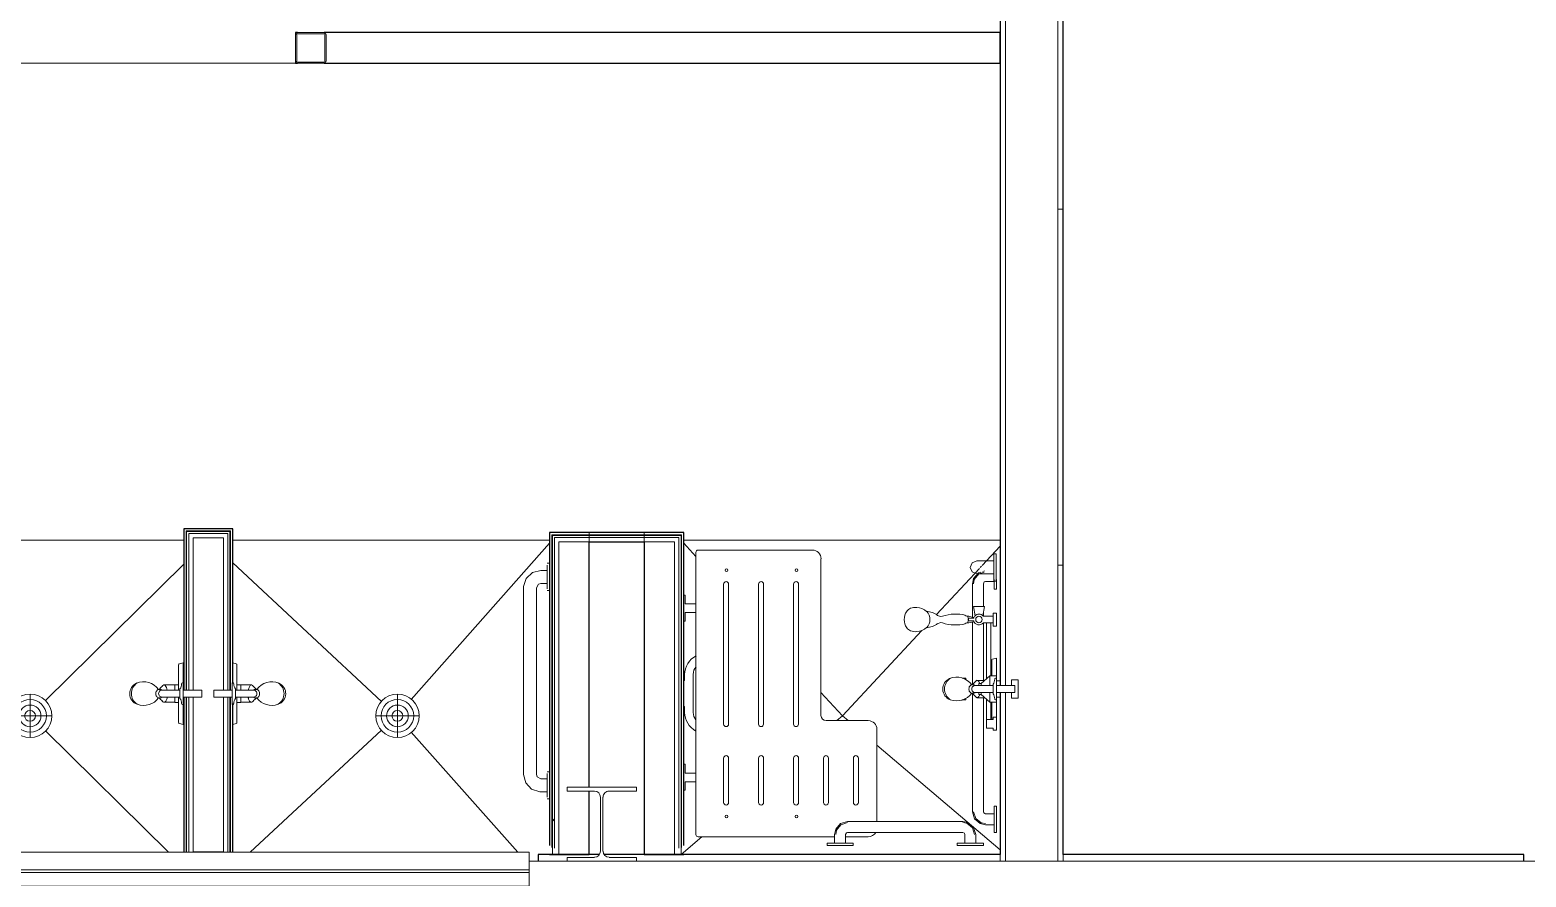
# Model space of a CAD drawing. Header units: inches. Extents: x 20001 to 27263, y -26025 to -18997.
# Drawn here: x 25625.5 to 25797.8, y -22789.1 to -22691.6 of the extents above; entities that cross this region are included whole.
import ezdxf

# ---------------------------------------------------------------- set-up
doc = ezdxf.new("R2010")
doc.units = ezdxf.units.IN
doc.header["$MEASUREMENT"] = 0
for name, color, linetype, lineweight in [('A-FLOR', 192, 'Continuous', 13), ('A-GENM', 13, 'Continuous', 13), ('A-WALL', 113, 'Continuous', 13), ('A-WALL-PATT', 111, 'Continuous', 25), ('I-WALL', 2, 'Continuous', 13), ('P-SANR-FIXT', 6, 'Continuous', 13), ('Q-SPCQ', 91, 'Continuous', 13), ('S-BEAM', 12, 'Continuous', 13), ('S-COLS', 52, 'Continuous', 13)]:
    doc.layers.add(name, color=color, linetype=linetype, lineweight=lineweight)
pattern_1 = [(296.565, (38.4, 23.04), (0.00014, 153.59998), [17.173, -326.287]), (33.69, (46.08, 7.68), (0.0002, 153.6001), [27.691, -526.122]), (33.69, (199.68, 7.68), (0.0002, 153.6001), [27.691, -526.122]), (33.69, (353.28, 7.68), (0.0002, 153.6001), [27.691, -526.122]), (116.565, (69.12, 23.04), (0.00014, 153.59998), [17.173, -326.287]), (213.69, (61.44, 38.4), (0.0002, 153.6001), [27.691, -526.122]), (213.69, (215.04, 38.4), (0.0002, 153.6001), [27.691, -526.122]), (213.69, (368.64, 38.4), (0.0002, 153.6001), [27.691, -526.122]), (26.565, (99.84, 23.04), (0.00014, 153.6), [34.346, -309.114]), (26.565, (253.44, 23.04), (0.00014, 153.6), [34.346, -309.114]), (270, (130.56, 38.4), (153.6, 9e-15), [15.36, -138.24]), (225, (130.56, 23.04), (-1e-14, 153.60056), [21.722, -195.501]), (135, (115.2, 7.68), (1e-14, 153.60056), [21.722, -195.501]), (288.435, (69.12, 69.12), (0.00018, 153.600364), [24.286, -461.44]), (18.435, (76.8, 46.08), (0.0002, 153.60036), [24.286, -461.44]), (18.435, (230.4, 46.08), (0.0002, 153.60036), [24.286, -461.44]), (18.435, (384, 46.08), (0.0002, 153.60036), [24.286, -461.44]), (135, (99.84, 53.76), (1e-14, 153.60056), [21.722, -195.501]), (180, (84.48, 69.12), (-2e-14, -153.6), [15.36, -138.24]), (251.565, (30.72, 107.52), (-0.00018, 153.600364), [24.286, -461.44]), (315, (23.04, 84.48), (-1e-14, 153.60056), [21.722, -195.501]), (71.565, (38.4, 69.12), (-0.00018, 153.600364), [24.286, -461.44]), (135, (46.08, 92.16), (1e-14, 153.60056), [21.722, -195.501]), (225, (92.16, 107.52), (-1e-14, 153.60056), [21.722, -195.501]), (123.69, (76.8, 92.16), (0.00018, 153.6001), [27.691, -526.122]), (123.69, (230.4, 92.16), (0.00018, 153.6001), [27.691, -526.122]), (26.565, (61.44, 115.2), (0.00014, 153.6), [17.173, -326.287]), (26.565, (215.04, 115.2), (0.00014, 153.6), [17.173, -326.287]), (315, (76.8, 122.88), (-1e-14, 153.60056), [21.722, -195.501]), (213.69, (145.92, 145.92), (0.0002, 153.6001), [27.691, -526.122]), (213.69, (299.52, 145.92), (0.0002, 153.6001), [27.691, -526.122]), (213.69, (453.12, 145.92), (0.0002, 153.6001), [27.691, -526.122]), (296.565, (122.88, 130.56), (0.00014, 153.59998), [17.173, -326.287]), (45, (130.56, 115.2), (1e-14, 153.60056), [21.722, -195.501]), (90, (145.92, 130.56), (-153.6, 9e-15), [15.36, -138.24]), (213.69, (76.8, 153.6), (0.0002, 153.6001), [27.691, -526.122]), (213.69, (230.4, 153.6), (0.0002, 153.6001), [27.691, -526.122]), (213.69, (384, 153.6), (0.0002, 153.6001), [27.691, -526.122]), (315, (53.76, 138.24), (-1e-14, 153.60056), [10.861, -206.362]), (26.565, (61.44, 130.56), (0.00014, 153.6), [17.173, -326.287]), (26.565, (215.04, 130.56), (0.00014, 153.6), [17.173, -326.287]), (90, (76.8, 138.24), (-153.6, 9e-15), [15.36, -138.24]), (333.435, (15.36, 145.92), (-0.00014, 153.6), [17.173, -326.287]), (333.435, (168.96, 145.92), (-0.00014, 153.6), [17.173, -326.287]), (243.435, (30.72, 138.24), (-0.00014, 153.59998), [17.173, -326.287]), (161.565, (23.04, 122.88), (-0.0002, 153.60036), [24.286, -461.44]), (161.565, (176.64, 122.88), (-0.0002, 153.60036), [24.286, -461.44]), (161.565, (330.24, 122.88), (-0.0002, 153.60036), [24.286, -461.44]), (45, (0, 130.56), (1e-14, 153.60056), [21.722, -195.501]), (26.565, (7.68, 0), (0.00014, 153.6), [17.173, -326.287]), (26.565, (161.28, 0), (0.00014, 153.6), [17.173, -326.287]), (116.565, (23.04, 7.68), (0.00014, 153.59998), [17.173, -326.287]), (206.565, (15.36, 23.04), (0.00014, 153.6), [17.173, -326.287]), (206.565, (168.96, 23.04), (0.00014, 153.6), [17.173, -326.287]), (296.565, (0, 15.36), (0.00014, 153.59998), [17.173, -326.287]), (14.036, (115.2, 69.12), (0.00017, 153.6), [31.665, -601.644]), (14.036, (268.8, 69.12), (0.0002, 153.6), [31.665, -601.644]), (14.036, (422.4, 69.12), (0.0002, 153.6), [31.665, -601.644]), (14.036, (576, 69.12), (0.0002, 153.6), [31.665, -601.644]), (135, (145.92, 76.8), (1e-14, 153.60056), [21.722, -195.501]), (198.435, (130.56, 92.16), (0.0002, 153.60036), [24.286, -461.44]), (198.435, (284.16, 92.16), (0.0002, 153.60036), [24.286, -461.44]), (198.435, (437.76, 92.16), (0.0002, 153.60036), [24.286, -461.44]), (296.565, (107.52, 84.48), (0.00014, 153.59998), [17.173, -326.287]), (333.435, (7.68, 46.08), (-0.00014, 153.6), [17.173, -326.287]), (333.435, (161.28, 46.08), (-0.00014, 153.6), [17.173, -326.287]), (45, (23.04, 38.4), (1e-14, 153.60056), [10.861, -206.362]), (116.565, (30.72, 46.08), (0.00014, 153.59998), [17.173, -326.287]), (225, (23.04, 61.44), (-1e-14, 153.60056), [21.722, -195.501])]

# ---------------------------------------------------------------- blocks, each defined once
blk = doc.blocks.new('817_Grab_Bars - 8170-001240-25748-Site Plan - Phase 1')
at = {"layer": 'Q-SPCQ', "color": 7}
for p, q in [((25685.11, -22753.83), (25684.39, -22753.83)), ((25685.39, -22753.02), (25685.11, -22753.02)), ((25685.11, -22754.58), (25685.11, -22753.23)), ((25684.39, -22755.33), (25685.11, -22755.33)), ((25685.11, -22755.94), (25685.11, -22754.58)), ((25682.39, -22755.83), (25682.39, -22777.33)), ((25683.89, -22777.33), (25683.89, -22755.83)), ((25685.11, -22756.15), (25685.39, -22756.15)), ((25685.11, -22777.83), (25684.39, -22777.83)), ((25685.39, -22777.02), (25685.11, -22777.02)), ((25685.11, -22778.58), (25685.11, -22777.23)), ((25684.39, -22779.33), (25685.11, -22779.33)), ((25685.11, -22779.94), (25685.11, -22778.58)), ((25685.11, -22780.15), (25685.39, -22780.15))]:
    blk.add_line(p, q, dxfattribs=at)
at = {"layer": 'Q-SPCQ', "color": 7, "flags": 128}
for points in [[(25684.39, -22753.83), (25683.43, -22754.08), (25682.7, -22754.76), (25682.39, -22755.7), (25682.39, -22755.83)], [(25683.89, -22755.83), (25684.12, -22755.41), (25684.39, -22755.33)], [(25682.39, -22777.33), (25682.64, -22778.3), (25683.31, -22779.02), (25684.26, -22779.33), (25684.39, -22779.33)], [(25684.39, -22777.83), (25683.97, -22777.6), (25683.89, -22777.33)]]:
    blk.add_lwpolyline(points, dxfattribs=at)
blk = doc.blocks.new('Shower_Seat-Retractable-Frost_Products_LTD_-Handicap-_975R_M_ - Steel-Stainless-118740-Site Plan - Phase 1')
at = {"layer": 'Q-SPCQ', "color": 7}
for p, q in [((25702.24, -22757.7), (25702.24, -22751.74)), ((25702.49, -22751.49), (25715.64, -22751.49)), ((25716.63, -22752.49), (25716.63, -22770.54)), ((25705.42, -22771.53), (25705.42, -22755.42)), ((25706, -22755.42), (25706, -22771.53)), ((25709.45, -22771.53), (25709.45, -22755.42)), ((25710.02, -22755.42), (25710.02, -22771.53)), ((25713.47, -22771.53), (25713.47, -22755.42)), ((25714.05, -22755.42), (25714.05, -22771.53)), ((25700.83, -22756.7), (25701.01, -22756.7)), ((25701.01, -22756.7), (25701.01, -22757.7)), ((25701.01, -22757.7), (25702.24, -22757.7)), ((25702.24, -22758.7), (25701.01, -22758.7)), ((25701.01, -22758.7), (25701.01, -22759.69)), ((25702.24, -22757.7), (25702.24, -22758.7)), ((25702.24, -22763.67), (25702.24, -22758.7)), ((25701.01, -22759.69), (25700.83, -22759.69)), ((25702.24, -22763.61), (25702.24, -22772.32)), ((25700.92, -22766.51), (25700.92, -22765.83)), ((25701.92, -22770.17), (25701.92, -22765.8)), ((25700.83, -22769.5), (25700.83, -22766.5)), ((25700.83, -22766.5), (25700.92, -22766.51)), ((25700.92, -22769.5), (25700.83, -22769.5)), ((25700.92, -22770.17), (25700.92, -22769.5)), ((25702.24, -22777.16), (25702.24, -22772.32)), ((25717.22, -22771.13), (25722.08, -22771.13)), ((25723.08, -22772.13), (25723.08, -22782.78)), ((25700.83, -22776.16), (25701.01, -22776.16)), ((25701.01, -22776.16), (25701.01, -22777.16)), ((25705.42, -22780.56), (25705.42, -22775.45)), ((25706, -22775.45), (25706, -22780.56)), ((25709.45, -22780.56), (25709.45, -22775.45)), ((25710.02, -22775.45), (25710.02, -22780.56)), ((25713.47, -22780.56), (25713.47, -22775.45)), ((25714.05, -22775.45), (25714.05, -22775.5)), ((25714.05, -22775.45), (25714.05, -22780.56)), ((25716.92, -22775.45), (25716.92, -22780.56)), ((25717.5, -22780.56), (25717.5, -22775.45)), ((25720.36, -22780.56), (25720.36, -22775.45)), ((25720.94, -22775.45), (25720.94, -22780.56)), ((25701.01, -22777.16), (25702.24, -22777.16)), ((25702.24, -22777.16), (25702.24, -22778.16)), ((25713.47, -22776.34), (25713.47, -22780.56)), ((25714.05, -22780.56), (25714.05, -22776.61)), ((25701.01, -22779.15), (25700.83, -22779.15)), ((25702.24, -22778.16), (25701.01, -22778.16)), ((25701.01, -22778.16), (25701.01, -22779.15)), ((25702.24, -22784.24), (25702.24, -22778.16)), ((25718.22, -22784.49), (25702.49, -22784.49)), ((25722.08, -22784.49), (25719.43, -22784.49))]:
    blk.add_line(p, q, dxfattribs=at)
for centre, radius, start, end in [((25702.49, -22751.74), 0.249, 90, 180), ((25715.64, -22752.49), 0.998, 0, 90), ((25705.74, -22753.8), 0.157, 90, 270), ((25705.74, -22753.8), 0.157, 270, 90), ((25713.8, -22753.8), 0.157, 90, 270), ((25713.8, -22753.8), 0.157, 270, 90), ((25705.71, -22755.42), 0.289, 0, 180), ((25709.73, -22755.42), 0.289, 0, 180), ((25713.76, -22755.42), 0.289, 0, 180), ((25703.35, -22765.83), 2.42, 117.1511, 180), ((25703.21, -22765.52), 2.09, 117.433, 122.1594), ((25703.28, -22765.8), 1.35, 140, 180), ((25703.39, -22770.14), 2.47, 180.8542, 242.1783), ((25703.37, -22770.15), 1.45, 181.1547, 218.5801), ((25717.22, -22770.54), 0.589, 180, 270), ((25703.11, -22770.79), 1.77, 235.2452, 240.4956), ((25705.71, -22771.53), 0.289, 180, 0), ((25709.73, -22771.53), 0.288, 180, 0), ((25713.76, -22771.53), 0.288, 180, 0), ((25722.08, -22772.13), 0.998, 0, 90), ((25705.71, -22775.45), 0.289, 0, 180), ((25709.73, -22775.45), 0.289, 0, 180), ((25713.76, -22775.45), 0.289, 0, 180), ((25713.76, -22775.45), 0.289, 0, 139.2137), ((25717.21, -22775.45), 0.289, 0, 180), ((25720.65, -22775.45), 0.289, 0, 180), ((25705.71, -22780.56), 0.289, 180, 0), ((25709.73, -22780.56), 0.289, 180, 0), ((25713.76, -22780.56), 0.289, 180, 0), ((25713.76, -22780.56), 0.289, 180, 0), ((25717.21, -22780.56), 0.289, 180, 0), ((25720.65, -22780.56), 0.289, 180, 0), ((25705.74, -22782.16), 0.157, 90, 270), ((25705.74, -22782.16), 0.157, 270, 90), ((25713.8, -22782.16), 0.157, 90, 270), ((25713.8, -22782.16), 0.157, 270, 90), ((25702.49, -22784.24), 0.249, 180, 270), ((25722.08, -22783.49), 0.998, 270, 330)]:
    blk.add_arc(centre, radius, start, end, dxfattribs=at)
blk = doc.blocks.new('Parametric_ADA_Grab_Bar_-_2_Piece_3744 - Parametric_ADA_Grab_Bar_-_2_Piece_3744-114339-Site Plan - Phase 1')
at = {"layer": 'A-GENM', "color": 7}
for p, q in [((0.25, 20.03), (0, 20.03)), ((0, 17.03), (0, 20.03)), ((0, 20.03), (0, 19.83)), ((0.25, 19.83), (0.25, 20.03)), ((0.25, 20.03), (0.25, 17.03)), ((1.25, 19.16), (0.25, 19.16)), ((0, 17.23), (0, 17.03)), ((0.25, 17.91), (1.25, 17.91)), ((0.25, 17.03), (0.25, 17.23)), ((1.5, 17.66), (1.5, 4.41)), ((2.75, 4.41), (2.75, 17.66)), ((0, 17.03), (0.25, 17.03)), ((0.25, 5.03), (0, 5.03)), ((0, 2.03), (0, 5.03)), ((0, 5.03), (0, 4.83)), ((0.25, 4.83), (0.25, 5.03)), ((0.25, 5.03), (0.25, 2.03)), ((1.25, 4.16), (0.25, 4.16)), ((0, 2.23), (0, 2.03)), ((0, 2.03), (0.25, 2.03)), ((0.25, 2.91), (1.25, 2.91)), ((0.25, 2.03), (0.25, 2.23)), ((2.37, 1.78), (2.37, 0.78)), ((3.62, 0.78), (3.62, 1.78)), ((17.46, 3.28), (3.87, 3.28)), ((3.87, 2.03), (17, 2.03)), ((25.72, 3.28), (18.54, 3.28)), ((19, 2.03), (25.62, 2.03)), ((30.12, 3.28), (26.28, 3.28)), ((26.37, 2.03), (26.73, 2.03)), ((27.5, 2.03), (30.12, 2.03)), ((30.37, 1.78), (30.37, 0.78)), ((31.59, 1.9), (31.54, 2.08)), ((1.5, 0.78), (1.5, 0.53)), ((1.5, 0.78), (4.5, 0.78)), ((1.7, 0.78), (1.5, 0.78)), ((1.5, 0.53), (1.7, 0.53)), ((4.5, 0.53), (1.5, 0.53)), ((4.5, 0.78), (4.3, 0.78)), ((4.3, 0.53), (4.5, 0.53)), ((4.5, 0.53), (4.5, 0.78)), ((29.5, 0.78), (29.5, 0.53)), ((29.5, 0.78), (30.61, 0.78)), ((29.7, 0.78), (29.5, 0.78)), ((29.5, 0.53), (29.7, 0.53)), ((30.61, 0.53), (29.5, 0.53))]:
    blk.add_line(p, q, dxfattribs=at)
at = {"layer": 'A-GENM', "color": 7, "flags": 128}
for points in [[(2.75, 17.66), (2.51, 18.48), (1.85, 19.03), (1.25, 19.16)], [(2.62, 17.66), (2.38, 18.44), (1.74, 18.94), (1.25, 19.03)], [(1.25, 17.91), (1.46, 17.79), (1.5, 17.66)], [(1.25, 2.91), (2.07, 3.15), (2.62, 3.8), (2.75, 4.41)], [(1.5, 4.41), (1.39, 4.2), (1.25, 4.16)], [(1.25, 3.03), (2.03, 3.27), (2.54, 3.92), (2.62, 4.41)], [(3.87, 3.28), (3.05, 3.04), (2.5, 2.38), (2.37, 1.78)], [(3.87, 3.16), (3.09, 2.91), (2.59, 2.27), (2.5, 1.78)], [(3.62, 1.78), (3.74, 1.99), (3.87, 2.03)], [(31.47, 2.3), (31.38, 2.6), (30.73, 3.15), (30.12, 3.28)], [(31.45, 1.95), (31.26, 2.56), (30.61, 3.07), (30.12, 3.16)], [(30.12, 2.03), (30.34, 1.92), (30.37, 1.78)]]:
    blk.add_lwpolyline(points, dxfattribs=at)
blk = doc.blocks.new('817_Grab_Bars - 8170-001180-25756-Site Plan - Phase 1')
at = {"layer": 'Q-SPCQ', "color": 7}
for p, q in [((25468.2, -22691.02), (25468.2, -22691.3)), ((25468.2, -22691.02), (25468.2, -22691.3)), ((25468.2, -22691.02), (25471.33, -22691.02)), ((25468.41, -22691.02), (25468.2, -22691.02)), ((25468.2, -22691.02), (25468.41, -22691.02)), ((25468.41, -22691.02), (25468.2, -22691.02)), ((25471.33, -22691.3), (25468.2, -22691.3)), ((25468.2, -22691.3), (25468.41, -22691.3)), ((25468.41, -22691.3), (25468.2, -22691.3)), ((25468.2, -22691.3), (25468.41, -22691.3)), ((25469.02, -22690.3), (25469.02, -22691.02)), ((25469.02, -22690.3), (25469.02, -22691.02)), ((25470.52, -22691.02), (25470.52, -22690.3)), ((25470.52, -22691.02), (25470.52, -22690.3)), ((25471.33, -22691.02), (25471.12, -22691.02)), ((25471.12, -22691.02), (25471.33, -22691.02)), ((25471.33, -22691.02), (25471.12, -22691.02)), ((25471.12, -22691.3), (25471.33, -22691.3)), ((25471.33, -22691.3), (25471.12, -22691.3)), ((25471.12, -22691.3), (25471.33, -22691.3)), ((25471.33, -22691.3), (25471.33, -22691.02)), ((25471.33, -22691.3), (25471.33, -22691.02))]:
    blk.add_line(p, q, dxfattribs=at)
at = {"layer": 'Q-SPCQ', "color": 7, "flags": 128}
for points in [[(25469.02, -22689.05), (25469.25, -22688.51), (25469.77, -22688.3)], [(25469.77, -22688.3), (25470.31, -22688.54), (25470.52, -22689.05)], [(25469.02, -22689.05), (25469.02, -22689.3), (25469.02, -22689.93), (25469.02, -22690.3)], [(25469.02, -22690.3), (25469.02, -22689.56), (25469.02, -22689.11), (25469.02, -22689.05)], [(25470.52, -22690.3), (25470.52, -22689.56), (25470.52, -22689.11), (25470.52, -22689.05)], [(25470.52, -22689.05), (25470.52, -22689.3), (25470.52, -22689.93), (25470.52, -22690.3)]]:
    blk.add_lwpolyline(points, dxfattribs=at)
blk = doc.blocks.new('Shower-Unit-Zurn-Z7301-SS-MT-DV2P-HW - Z7301-SS-MT-DV2P-HW-242829-Site Plan - Phase 1')
at = {"layer": 'A-GENM', "lineweight": 9}
for p, q in [((7.65, 6.42), (7.52, 6.76)), ((7.63, 6.21), (7.65, 6.42)), ((8.48, 6.76), (8.35, 6.42)), ((8.35, 6.42), (8.37, 6.21)), ((7.62, 3.24), (7.62, 3.41)), ((7.75, 2.62), (7.63, 3.19)), ((7.86, 2.61), (7.86, 3.12)), ((8.14, 3.12), (8.14, 2.61)), ((8.37, 3.19), (8.25, 2.62)), ((8.38, 3.41), (8.38, 3.24)), ((8.44, 2.45), (9.5, 2.62)), ((9.5, 2.62), (9.5, 1.36)), ((-4.75, 0.38), (-4.5, 0.38)), ((-4.75, 0), (-4.75, 0.38)), ((-3.25, 0), (-4.75, 0)), ((-4.5, 1.13), (-3.5, 1.13)), ((-4.5, 0.38), (-4.5, 1.13)), ((-3.5, 1.13), (-3.5, 0.38)), ((-3.5, 1.13), (-1.17, 1.13)), ((-1.5, 0.63), (-3.5, 0.63)), ((-3.5, 0.38), (-3.25, 0.38)), ((-3.25, 0.38), (-3.25, 0)), ((1.17, 1.13), (7.62, 1.13)), ((7.62, 0.63), (1.5, 0.63)), ((7.25, 0.38), (7.62, 0.38)), ((7.25, 0), (7.25, 0.38)), ((8.75, 0), (7.25, 0)), ((7.62, 0.38), (7.62, 1.5)), ((7.62, 0.38), (8.38, 0.38)), ((8.38, 1.5), (8.38, 0.38)), ((8.38, 0.38), (8.75, 0.38)), ((9.5, 1.36), (8.44, 1.55)), ((8.75, 0.38), (8.75, 0))]:
    blk.add_line(p, q, dxfattribs=at)
at = {"layer": 'A-GENM', "color": 7}
for p, q in [((-1.25, 3.5), (-1.25, 3.96)), ((-1.05, 3.5), (-1.25, 3.5)), ((1.25, 3.5), (1.06, 3.5)), ((1.25, 3.92), (1.25, 3.5)), ((-1.5, 0.75), (-0.63, 1.75)), ((-0.63, 2), (-0.4, 2)), ((-0.63, 1.75), (-0.63, 2)), ((-0.63, 1.75), (-0.4, 1.75)), ((0.4, 2), (0.63, 2)), ((0.4, 1.75), (0.63, 1.75)), ((0.63, 2), (0.63, 1.75)), ((0.63, 1.75), (1.5, 0.75)), ((-1.5, 0.75), (-0.4, 0.75)), ((-1.5, 0), (-1.5, 0.75)), ((-1.24, 0), (-1.5, 0)), ((0.4, 0.75), (1.5, 0.75)), ((1.5, 0), (1.24, 0)), ((1.5, 0.75), (1.5, 0)), ((-1.06, -1.75), (-0.4, -1.75)), ((-1.06, -2.5), (-1.06, -1.75)), ((1.06, -2.5), (-1.06, -2.5)), ((0.4, -1.75), (1.06, -1.75)), ((1.06, -1.75), (1.06, -2.5))]:
    blk.add_line(p, q, dxfattribs=at)
at = {"layer": 'A-GENM', "lineweight": 9}
blk.add_circle((8, 2), 0.375, dxfattribs=at)
for centre, radius, start, end in [((7.96, 9.01), 1.59, 88.4112, 124.5638), ((8.04, 9.01), 1.59, 55.4362, 91.5888), ((8.6, 9.29), 2, 162.4673, 183.5327), ((8.47, 9.28), 1.87, 183.5327, 221.28), ((7.65, 9.45), 1.05, 124.5638, 155.4362), ((7.53, 9.28), 1.87, 318.72, 356.4673), ((8.35, 9.45), 1.05, 24.5638, 55.4362), ((7.4, 9.29), 2, 356.4673, 17.5327), ((9.42, 8.15), 2.35, 182.5331, 216.2776), ((8, 8.99), 1.34, 226.1253, 313.8747), ((6.58, 8.15), 2.35, 323.7224, 357.4669), ((11.6, 4.81), 4.22, 160.5946, 179.4335), ((4.4, 4.81), 4.22, 0.5665, 19.4054), ((11.46, 4.61), 4.08, 176.6594, 194.1731), ((8.98, 4.32), 1.63, 205.4636, 213.8796), ((7.02, 4.32), 1.63, 326.1204, 334.5364), ((4.54, 4.61), 4.08, 345.8269, 3.3406), ((8, 2), 0.625, 103.0519, 233.1301), ((8, 3.9), 0.687, 236.9089, 303.0911), ((7.85, 3.23), 0.225, 178.1806, 192.2249), ((8, 3.12), 0.141, 0, 180), ((8, 2), 0.625, 45.7428, 76.9481), ((8.15, 3.23), 0.225, 347.7751, 1.8194), ((8, 2), 0.625, 314.2525, 45.7428), ((8, 2), 0.625, 306.8699, 314.2525)]:
    blk.add_arc(centre, radius, start, end, dxfattribs=at)
at = {"layer": 'P-SANR-FIXT', "color": 7}
for p, q in [((-1, 1.33), (-1, 2.23)), ((-0.48, 2.64), (-0.48, 2.84)), ((-0.4, 0.38), (-0.4, 2.46)), ((0.4, 2.46), (0.4, 0.38)), ((0.48, 2.84), (0.48, 2.64)), ((1, 2.23), (1, 1.33)), ((-3.31, 0.54), (-1.5, 0.54)), ((-1.5, 0), (-3.25, 0)), ((-1.24, 0), (-1.24, 0.1)), ((-0.94, -0.44), (-0.94, 0)), ((-0.55, 0.38), (-0.4, 0.38)), ((-0.4, 0.38), (0.4, 0.38)), ((0.4, 0.38), (0.55, 0.38)), ((0.93, 0), (0.93, -0.44)), ((1.24, 0.1), (1.24, 0)), ((1.5, 0.54), (3.31, 0.54)), ((3.56, 0), (1.5, 0)), ((3.43, 0.45), (3.56, 0)), ((-0.4, 0), (-1.24, 0)), ((-0.4, -2.13), (-0.4, 0)), ((-0.4, 0), (0.4, 0)), ((0.4, 0), (0.4, -2.13)), ((1.24, 0), (0.4, 0)), ((0.4, -2.13), (-0.4, -2.13))]:
    blk.add_line(p, q, dxfattribs=at)
for centre, radius, start, end in [((0.79, 4.57), 2.15, 159.9825, 233.8466), ((0, 4.86), 1.31, 23.5819, 159.9825), ((0, 4.51), 1.46, 32.9208, 147.0792), ((-0.79, 4.57), 2.15, 306.1534, 22.1739), ((-0.63, 2.12), 0.388, 129.5027, 162.4973), ((-2.26, 4.09), 2.18, 309.5027, 324.82), ((2.26, 4.09), 2.18, 215.1859, 230.4973), ((0.63, 2.12), 0.388, 17.5027, 50.4973), ((-3.31, 0.42), 0.125, 90, 164), ((-1.14, 0.1), 0.0945, 90, 180), ((-1.14, 1.21), 1.02, 270, 305.478), ((1.14, 1.21), 1.02, 234.522, 270), ((1.14, 0.1), 0.0945, 0, 90), ((3.31, 0.42), 0.125, 16, 90)]:
    blk.add_arc(centre, radius, start, end, dxfattribs=at)
for centre, major_axis, ratio, start_param, end_param in [((0, 2.84), (0.476, 0), 0.662364, 0, 3.141593), ((0, 2.46), (0.4, 0), 0.941821, 0, 3.141593), ((-0.11, 2.15), (1.11, 0.08), 0.351489, 5.475435, 6.593422)]:
    blk.add_ellipse(centre, major_axis=major_axis, ratio=ratio, start_param=start_param, end_param=end_param, dxfattribs=at)
blk.add_open_spline([(-0.68, 1.91), (-0.69, 1.92), (-0.81, 1.97), (-0.96, 2.08), (-1.02, 2.22), (-0.98, 2.3), (-0.94, 2.34)], degree=3, knots=[0.2535572, 0.2535572, 0.2535572, 0.2535572, 0.2857143, 0.5714286, 0.7857143, 1, 1, 1, 1], dxfattribs=at)
for points in [[(-0.4, 2.46), (-0.42, 2.48), (-0.44, 2.52), (-0.47, 2.58), (-0.48, 2.62), (-0.48, 2.64)], [(0.48, 2.64), (0.48, 2.62), (0.47, 2.58), (0.44, 2.52), (0.42, 2.48), (0.4, 2.46)]]:
    blk.add_open_spline(points, degree=3, dxfattribs=at)
blk = doc.blocks.new('Shower-Unit-Zurn-Z7301-SS-MT-DV2P-HW - Z7301-SS-MT-DV2P-HW-253514-Site Plan - Phase 1')
at = {"layer": 'P-SANR-FIXT', "color": 7}
for p, q in [((-1, 0.99), (-1, 2.23)), ((-0.48, 2.64), (-0.48, 2.84)), ((-0.4, 0.38), (-0.4, 2.46)), ((0.4, 2.46), (0.4, 0.38)), ((0.48, 2.84), (0.48, 2.64)), ((1, 2.23), (1, 0.99)), ((-3.56, 0), (-3.43, 0.45)), ((-1.24, 0), (-3.56, 0)), ((-3.31, 0.54), (-1.03, 0.54)), ((-1.24, 0), (-1.24, 0.1)), ((-1.03, 0.99), (-1, 0.99)), ((-1.03, 0.54), (-1.03, 0.99)), ((-1.03, 0.54), (-0.4, 0.54)), ((-1, 0.99), (-0.4, 0.99)), ((-0.55, 0.38), (-0.4, 0.38)), ((-0.4, 0.38), (0.4, 0.38)), ((0.4, 0.99), (1, 0.99)), ((0.4, 0.54), (1.03, 0.54)), ((0.4, 0.38), (0.55, 0.38)), ((1, 0.99), (1.03, 0.99)), ((1.03, 0.99), (1.03, 0.54)), ((1.03, 0.54), (3.31, 0.54)), ((1.24, 0.1), (1.24, 0)), ((3.56, 0), (1.24, 0)), ((3.43, 0.45), (3.56, 0)), ((-0.4, 0), (-1.24, 0)), ((-0.4, -2.13), (-0.4, 0)), ((-0.4, 0), (0.4, 0)), ((0.4, 0), (0.4, -2.13)), ((1.24, 0), (0.4, 0)), ((0.4, -2.13), (-0.4, -2.13))]:
    blk.add_line(p, q, dxfattribs=at)
for centre, radius, start, end in [((0.79, 4.57), 2.15, 159.9825, 233.8466), ((0, 4.86), 1.31, 23.5819, 159.9825), ((0, 4.51), 1.46, 32.9208, 147.0792), ((-0.79, 4.57), 2.15, 306.1534, 22.1739), ((-0.63, 2.12), 0.388, 129.5027, 162.4973), ((-2.26, 4.09), 2.18, 309.5027, 324.82), ((2.26, 4.09), 2.18, 215.1859, 230.4973), ((0.63, 2.12), 0.388, 17.5027, 50.4973), ((-3.31, 0.42), 0.125, 90, 164), ((-1.14, 0.1), 0.0945, 90, 180), ((-1.14, 1.21), 1.02, 270, 305.478), ((1.14, 1.21), 1.02, 234.522, 270), ((1.14, 0.1), 0.0945, 0, 90), ((3.31, 0.42), 0.125, 16, 90)]:
    blk.add_arc(centre, radius, start, end, dxfattribs=at)
for centre, major_axis, ratio, start_param, end_param in [((0, 2.84), (0.476, 0), 0.662364, 0, 3.141593), ((0, 2.46), (0.4, 0), 0.941821, 0, 3.141593), ((-0.11, 2.15), (1.11, 0.08), 0.351489, 5.17721, 6.593422)]:
    blk.add_ellipse(centre, major_axis=major_axis, ratio=ratio, start_param=start_param, end_param=end_param, dxfattribs=at)
blk.add_open_spline([(-0.42, 1.83), (-0.46, 1.84), (-0.57, 1.87), (-0.78, 1.95), (-0.96, 2.08), (-1.02, 2.22), (-0.98, 2.3), (-0.94, 2.34)], degree=3, knots=[0.0572746, 0.0572746, 0.0572746, 0.0572746, 0.1428571, 0.2857143, 0.5714286, 0.7857143, 1, 1, 1, 1], dxfattribs=at)
for points in [[(-0.4, 2.46), (-0.42, 2.48), (-0.44, 2.52), (-0.47, 2.58), (-0.48, 2.62), (-0.48, 2.64)], [(0.48, 2.64), (0.48, 2.62), (0.47, 2.58), (0.44, 2.52), (0.42, 2.48), (0.4, 2.46)]]:
    blk.add_open_spline(points, degree=3, dxfattribs=at)
blk = doc.blocks.new('Shower-Unit-Zurn-Z7301-SS-MT-DV2P-HW - Z7301-SS-MT-DV2P-HW-253545-Site Plan - Phase 1')
at = {"layer": 'P-SANR-FIXT', "color": 7}
for p, q in [((0.4, 2.13), (-0.4, 2.13)), ((-0.4, 2.13), (-0.4, 0)), ((0.4, 0), (0.4, 2.13)), ((-0.4, 0), (-1.24, 0)), ((-1.24, 0), (-1.24, -0.1)), ((-0.4, 0), (0.4, 0)), ((1.24, 0), (0.4, 0)), ((1.24, -0.1), (1.24, 0)), ((-3.54, -0.06), (-3.43, -0.45)), ((-3.31, -0.54), (-1.03, -0.54)), ((-1.03, -0.54), (-0.4, -0.54)), ((-1.03, -0.54), (-1.03, -0.99)), ((-1.03, -0.99), (-1, -0.99)), ((-1, -0.99), (-0.4, -0.99)), ((-1, -0.99), (-1, -2.23)), ((-0.55, -0.38), (-0.4, -0.38)), ((-0.4, -0.38), (-0.4, -2.46)), ((-0.4, -0.38), (0.4, -0.38)), ((0.4, -2.46), (0.4, -0.38)), ((0.4, -0.38), (0.55, -0.38)), ((0.4, -0.54), (1.03, -0.54)), ((0.4, -0.99), (1, -0.99)), ((1, -2.23), (1, -0.99)), ((1, -0.99), (1.03, -0.99)), ((1.03, -0.99), (1.03, -0.54)), ((1.03, -0.54), (3.31, -0.54)), ((3.43, -0.45), (3.54, -0.06)), ((-0.48, -2.64), (-0.48, -2.84)), ((0.48, -2.84), (0.48, -2.64))]:
    blk.add_line(p, q, dxfattribs=at)
for centre, radius, start, end in [((-3.31, -0.42), 0.125, 196, 270), ((-1.14, -0.1), 0.0945, 180, 270), ((-1.14, -1.21), 1.02, 54.522, 90), ((1.14, -1.21), 1.02, 90, 125.478), ((1.14, -0.1), 0.0945, 270, 360), ((3.31, -0.42), 0.125, 270, 344), ((0.79, -4.57), 2.15, 126.1534, 200.0175), ((-0.63, -2.12), 0.388, 197.5027, 230.4973), ((-2.26, -4.09), 2.18, 35.18, 50.4973), ((2.26, -4.09), 2.18, 129.5027, 144.8141), ((-0.79, -4.57), 2.15, 337.8261, 53.8466), ((0.63, -2.12), 0.388, 309.5027, 342.4973), ((0, -4.86), 1.31, 200.0175, 336.4181), ((0, -4.51), 1.46, 212.9208, 327.0792)]:
    blk.add_arc(centre, radius, start, end, dxfattribs=at)
for centre, major_axis, ratio, start_param, end_param in [((0, -2.84), (-0.476, 0), 0.662364, 0, 3.141593), ((0, -2.46), (-0.4, 0), 0.941821, 0, 3.141593), ((-0.11, -2.15), (-1.11, 0.08), 0.351489, 2.831356, 4.247568)]:
    blk.add_ellipse(centre, major_axis=major_axis, ratio=ratio, start_param=start_param, end_param=end_param, dxfattribs=at)
blk.add_open_spline([(-0.42, -1.83), (-0.46, -1.84), (-0.57, -1.87), (-0.78, -1.95), (-0.96, -2.08), (-1.02, -2.22), (-0.98, -2.3), (-0.94, -2.34)], degree=3, knots=[0.0572746, 0.0572746, 0.0572746, 0.0572746, 0.1428571, 0.2857143, 0.5714286, 0.7857143, 1, 1, 1, 1], dxfattribs=at)
for points in [[(-0.4, -2.46), (-0.42, -2.48), (-0.44, -2.52), (-0.47, -2.58), (-0.48, -2.62), (-0.48, -2.64)], [(0.48, -2.64), (0.48, -2.62), (0.47, -2.58), (0.44, -2.52), (0.42, -2.48), (0.4, -2.46)]]:
    blk.add_open_spline(points, degree=3, dxfattribs=at)
blk = doc.blocks.new('HSS-Hollow Structural Section-Column - HSS3-1_2X3-1_2X1_8-V58-Site Plan - Phase 1')
at = {"layer": 'S-COLS', "lineweight": 9}
h = blk.add_hatch(dxfattribs=at)
h.set_pattern_fill('FP_30', color=256, style=0, pattern_type=2)
h.set_pattern_definition([(45, (-25657.89, 22693.678), (-25.342707, 25.342707), []), (45, (-25657.89, 22732.078), (-25.342707, 25.342707), [])])
h.paths.add_polyline_path([(-1.75, -1.52), (-1.63, -1.52), (-1.75, 1.52)], flags=0)
at = {"layer": 'S-COLS', "color": 50, "lineweight": 15}
for p, q in [((1.52, 1.75), (-1.52, 1.75)), ((-1.75, 1.52), (-1.75, -1.52)), ((-1.63, -1.52), (-1.63, 1.52)), ((-1.52, 1.63), (1.52, 1.63)), ((1.63, 1.52), (1.63, -1.52)), ((1.75, -1.52), (1.75, 1.52)), ((1.52, -1.63), (-1.52, -1.63)), ((-1.52, -1.75), (1.52, -1.75))]:
    blk.add_line(p, q, dxfattribs=at)
for centre, radius, start, end in [((-1.52, 1.52), 0.232, 90, 180), ((1.52, 1.52), 0.232, 360, 90), ((-1.52, 1.52), 0.116, 90, 180), ((1.52, 1.52), 0.116, 0, 90), ((-1.52, -1.52), 0.232, 180, 270), ((-1.52, -1.52), 0.116, 180, 270), ((1.52, -1.52), 0.232, 270, 360), ((1.52, -1.52), 0.116, 270, 360)]:
    blk.add_arc(centre, radius, start, end, dxfattribs=at)
blk = doc.blocks.new('Generic Models 3_Generic Models 2_312240_Generic Models 2_312240 _ Generic Models 3_Generic Models 2_312240_3 - Generic Models 3_Generic Models 2_312240_Generic Models 2_312240 _ Generic Models 3_Generic Models 2_312240_300533-398087-Site Plan - Phase 1')
at = {"layer": 'A-GENM', "color": 7}
for p, q in [((25522.52, -22788.29), (25522.52, -22786.29)), ((25522.52, -22786.29), (25683.02, -22786.29)), ((25683.02, -22786.29), (25683.02, -22788.29)), ((25522.52, -22788.62), (25522.52, -22788.29)), ((25522.52, -22788.29), (25683.02, -22788.29)), ((25683.02, -22788.29), (25683.02, -22788.62)), ((25522.52, -22790.19), (25522.52, -22788.62)), ((25522.52, -22788.62), (25683.02, -22788.62)), ((25683.02, -22788.62), (25683.02, -22790.19)), ((25522.52, -22790.52), (25522.52, -22790.19)), ((25522.52, -22790.19), (25683.02, -22790.19)), ((25522.52, -22791.96), (25522.52, -22790.52)), ((25522.52, -22790.52), (25683.02, -22790.52)), ((25683.02, -22790.19), (25683.02, -22790.52)), ((25683.02, -22790.52), (25683.02, -22791.96)), ((25522.52, -22792.28), (25522.52, -22791.96)), ((25522.52, -22791.96), (25683.02, -22791.96)), ((25522.52, -22795.8), (25522.52, -22792.28)), ((25683.02, -22792.28), (25522.52, -22792.28)), ((25683.02, -22791.96), (25683.02, -22792.28)), ((25683.02, -22792.28), (25683.02, -22795.8)), ((25522.52, -22795.8), (25683.02, -22795.8))]:
    blk.add_line(p, q, dxfattribs=at)
blk = doc.blocks.new('Floor Drain - Round - 5_ Strainer - 3_ Drain-418833-Site Plan - Phase 1')
at = {"layer": 'P-SANR-FIXT', "color": 7}
for p, q in [((0, 2.5), (0, -2.5)), ((-2.5, 0), (2.5, 0))]:
    blk.add_line(p, q, dxfattribs=at)
for radius in [2.5, 1.88, 1.25, 0.625]:
    blk.add_circle((0, 0), radius, dxfattribs=at)
for start, end in [(360, 180), (180, 360)]:
    blk.add_arc((0, 0), 2.5, start, end, dxfattribs=at)
blk = doc.blocks.new('Locker Rooms and Restrooms_rvt-1-Site Plan - Phase 1')
at = {"layer": 'A-WALL-PATT', "lineweight": 9}
h = blk.add_hatch(dxfattribs=at)
h.set_pattern_fill('FP_28', color=250, style=0, pattern_type=2)
h.set_pattern_definition(pattern_1)
h.paths.add_polyline_path([(25643.52, -22786.29), (25643.58, -22786.29), (25643.52, -22786.29)], flags=0)
h.paths.add_polyline_path([(25648.33, -22749.35), (25648.58, -22749.29), (25643.83, -22749.35)], flags=0)
h = blk.add_hatch(dxfattribs=at)
h.set_pattern_fill('FP_28', color=250, style=0, pattern_type=2)
h.set_pattern_definition(pattern_1)
h.paths.add_polyline_path([(25685.95, -22785.8), (25685.95, -22750.05), (25689.95, -22750.05), (25689.95, -22749.8), (25685.7, -22749.8), (25685.7, -22785.8)], flags=0)
at = {"layer": 'A-FLOR', "color": 7}
for p, q in [((25656.14, -22695.43), (25609.2, -22695.43)), ((25606.76, -22750.35), (25643.27, -22750.35)), ((25606.76, -22750.35), (25643.27, -22750.35)), ((25648.88, -22750.35), (25685.39, -22750.35)), ((25648.88, -22750.35), (25685.39, -22750.35)), ((25700.83, -22750.35), (25737.27, -22750.35)), ((25700.83, -22750.35), (25737.27, -22750.35)), ((25685.7, -22785.8), (25685.7, -22786.55)), ((25700.52, -22786.55), (25700.52, -22785.8))]:
    blk.add_line(p, q, dxfattribs=at)
at = {"layer": 'A-FLOR', "color": 250, "lineweight": 9}
for p, q in [((25685.39, -22750.71), (25669.46, -22768.69)), ((25700.83, -22750.69), (25702.24, -22752.23)), ((25735.19, -22753.26), (25737.27, -22751.03)), ((25627.34, -22768.82), (25643.27, -22753.13)), ((25666.01, -22768.92), (25648.89, -22752.97)), ((25729.92, -22758.93), (25734.87, -22753.6)), ((25734.98, -22753.49), (25735.12, -22753.34)), ((25719.1, -22770.58), (25728.24, -22760.74)), ((25716.63, -22767.9), (25719.1, -22770.58)), ((25719.1, -22770.58), (25718.45, -22771.13)), ((25719.75, -22771.13), (25719.1, -22770.58)), ((25627.33, -22772.32), (25641.5, -22786.29)), ((25650.92, -22786.29), (25666.02, -22772.23)), ((25681.71, -22786.29), (25669.46, -22772.47)), ((25737.27, -22786.02), (25723.08, -22773.96)), ((25702.91, -22784.49), (25700.52, -22786.55))]:
    blk.add_line(p, q, dxfattribs=at)
at = {"layer": 'A-WALL', "color": 250, "lineweight": 9}
for p, q in [((25643.58, -22749.29), (25643.52, -22749.29)), ((25643.52, -22749.29), (25643.52, -22767.62)), ((25648.58, -22749.29), (25643.58, -22749.29)), ((25643.83, -22749.35), (25643.58, -22749.35)), ((25643.58, -22749.35), (25643.58, -22767.62)), ((25648.33, -22749.35), (25643.83, -22749.35)), ((25644.33, -22749.6), (25643.83, -22749.6)), ((25643.83, -22749.6), (25643.83, -22767.62)), ((25647.83, -22749.6), (25644.33, -22749.6)), ((25647.83, -22750.1), (25644.33, -22750.1)), ((25644.33, -22750.1), (25644.33, -22767.62)), ((25648.33, -22749.6), (25647.83, -22749.6)), ((25647.83, -22750.1), (25647.83, -22767.62)), ((25648.58, -22749.35), (25648.33, -22749.35)), ((25648.33, -22749.6), (25648.33, -22767.62)), ((25648.64, -22749.29), (25648.58, -22749.29)), ((25648.58, -22749.35), (25648.58, -22767.62)), ((25648.64, -22749.29), (25648.64, -22767.62)), ((25685.7, -22749.74), (25685.64, -22749.74)), ((25685.64, -22749.74), (25685.64, -22785.74)), ((25689.95, -22749.74), (25685.7, -22749.74)), ((25685.95, -22749.8), (25685.7, -22749.8)), ((25685.7, -22749.8), (25685.7, -22785.8)), ((25689.95, -22749.8), (25685.95, -22749.8)), ((25686.45, -22750.05), (25685.95, -22750.05)), ((25685.95, -22750.05), (25685.95, -22785.8)), ((25689.95, -22750.05), (25686.45, -22750.05)), ((25689.95, -22749.74), (25689.95, -22749.49)), ((25689.95, -22749.49), (25689.95, -22749.74)), ((25689.95, -22749.8), (25689.95, -22749.74)), ((25696.27, -22749.74), (25689.95, -22749.74)), ((25689.95, -22749.74), (25689.95, -22749.8)), ((25689.95, -22750.05), (25689.95, -22749.8)), ((25696.27, -22749.8), (25689.95, -22749.8)), ((25689.95, -22749.8), (25689.95, -22750.05)), ((25689.95, -22750.55), (25689.95, -22750.05)), ((25696.27, -22750.05), (25689.95, -22750.05)), ((25689.95, -22750.05), (25689.95, -22750.55)), ((25696.27, -22749.49), (25696.27, -22749.74)), ((25696.27, -22749.74), (25696.27, -22749.49)), ((25700.52, -22749.74), (25696.27, -22749.74)), ((25696.27, -22749.74), (25696.27, -22749.8)), ((25696.27, -22749.8), (25696.27, -22749.74)), ((25700.27, -22749.8), (25696.27, -22749.8)), ((25696.27, -22749.8), (25696.27, -22750.05)), ((25696.27, -22750.05), (25696.27, -22749.8)), ((25699.77, -22750.05), (25696.27, -22750.05)), ((25696.27, -22750.05), (25696.27, -22750.55)), ((25696.27, -22750.55), (25696.27, -22750.05)), ((25700.27, -22750.05), (25699.77, -22750.05)), ((25700.52, -22749.8), (25700.27, -22749.8)), ((25700.27, -22750.05), (25700.27, -22785.8)), ((25700.58, -22749.74), (25700.52, -22749.74)), ((25700.52, -22749.8), (25700.52, -22785.8)), ((25700.58, -22749.74), (25700.58, -22785.74)), ((25686.45, -22750.55), (25686.45, -22785.8)), ((25689.95, -22750.55), (25686.45, -22750.55)), ((25699.77, -22750.55), (25696.27, -22750.55)), ((25699.77, -22750.55), (25699.77, -22785.8)), ((25643.52, -22768.42), (25643.52, -22786.29)), ((25643.58, -22768.42), (25643.58, -22786.29)), ((25643.83, -22768.42), (25643.83, -22786.29)), ((25644.33, -22768.42), (25644.33, -22786.24)), ((25647.83, -22768.42), (25647.83, -22786.24)), ((25648.33, -22768.42), (25648.33, -22786.29)), ((25648.58, -22768.42), (25648.58, -22786.29)), ((25648.64, -22768.42), (25648.64, -22786.29)), ((25644.33, -22786.24), (25647.83, -22786.24)), ((25686.45, -22785.8), (25686.45, -22786.05)), ((25686.45, -22786.05), (25686.45, -22786.55)), ((25699.77, -22785.8), (25699.77, -22786.05)), ((25699.77, -22786.05), (25699.77, -22786.55))]:
    blk.add_line(p, q, dxfattribs=at)
at = {"layer": 'I-WALL', "color": 10, "lineweight": 25}
for p, q in [((25656.37, -22691.93), (25656.14, -22691.93)), ((25656.14, -22691.93), (25656.14, -22692.16)), ((25737.27, -22691.93), (25659.41, -22691.93)), ((25737.27, -22695.43), (25737.27, -22691.93)), ((25656.14, -22695.2), (25656.14, -22695.43)), ((25656.14, -22695.43), (25656.37, -22695.43)), ((25659.41, -22695.43), (25737.27, -22695.43)), ((25643.52, -22749.04), (25643.27, -22749.04)), ((25643.27, -22749.04), (25643.27, -22767.62)), ((25648.64, -22749.04), (25643.52, -22749.04)), ((25648.89, -22749.04), (25648.64, -22749.04)), ((25648.89, -22766.87), (25648.89, -22749.04)), ((25685.64, -22749.49), (25685.39, -22749.49)), ((25685.39, -22749.49), (25685.39, -22785.49)), ((25689.95, -22749.49), (25685.64, -22749.49)), ((25696.27, -22749.49), (25689.95, -22749.49)), ((25700.58, -22749.49), (25696.27, -22749.49)), ((25700.83, -22749.49), (25700.58, -22749.49)), ((25700.83, -22785.49), (25700.83, -22749.49)), ((25689.95, -22778.8), (25689.95, -22750.55)), ((25689.95, -22750.55), (25696.27, -22750.55)), ((25696.27, -22750.55), (25696.27, -22786.55)), ((25643.27, -22768.42), (25643.27, -22786.29)), ((25648.89, -22786.29), (25648.89, -22769.17)), ((25689.95, -22786.55), (25689.95, -22779.24)), ((25685.39, -22786.55), (25686.45, -22786.55)), ((25686.45, -22786.55), (25689.95, -22786.55)), ((25696.27, -22786.55), (25699.77, -22786.55)), ((25699.77, -22786.55), (25700.83, -22786.55))]:
    blk.add_line(p, q, dxfattribs=at)
at = {"lineweight": 13}
for name, p in [('HSS-Hollow Structural Section-Column - HSS3-1_2X3-1_2X1_8-V58-Site Plan - Phase 1', (25657.89, -22693.68)), ('Shower_Seat-Retractable-Frost_Products_LTD_-Handicap-_975R_M_ - Steel-Stainless-118740-Site Plan - Phase 1', (0, 0)), ('817_Grab_Bars - 8170-001240-25748-Site Plan - Phase 1', (0, 0)), ('Floor Drain - Round - 5_ Strainer - 3_ Drain-418833-Site Plan - Phase 1', (25625.56, -22770.58)), ('Floor Drain - Round - 5_ Strainer - 3_ Drain-418833-Site Plan - Phase 1', (25667.86, -22770.58)), ('Generic Models 3_Generic Models 2_312240_Generic Models 2_312240 _ Generic Models 3_Generic Models 2_312240_3 - Generic Models 3_Generic Models 2_312240_Generic Models 2_312240 _ Generic Models 3_Generic Models 2_312240_300533-398087-Site Plan - Phase 1', (0, 0))]:
    blk.add_blockref(name, p, dxfattribs=at)
for name, p, rotation in [('817_Grab_Bars - 8170-001180-25756-Site Plan - Phase 1', (3045.52, -48223.26), 90.00000000000001), ('Parametric_ADA_Grab_Bar_-_2_Piece_3744 - Parametric_ADA_Grab_Bar_-_2_Piece_3744-114339-Site Plan - Phase 1', (25737.36, -22785.49), 90), ('Shower-Unit-Zurn-Z7301-SS-MT-DV2P-HW - Z7301-SS-MT-DV2P-HW-242829-Site Plan - Phase 1', (25736.83, -22767.49), 90.00000000000074), ('Shower-Unit-Zurn-Z7301-SS-MT-DV2P-HW - Z7301-SS-MT-DV2P-HW-253514-Site Plan - Phase 1', (25643.2, -22768.02), 90.00000000000074), ('Shower-Unit-Zurn-Z7301-SS-MT-DV2P-HW - Z7301-SS-MT-DV2P-HW-253545-Site Plan - Phase 1', (25648.83, -22768.02), 89.99999999999926)]:
    blk.add_blockref(name, p, dxfattribs=dict(at, rotation=rotation))
blk = doc.blocks.new('Struct_Xcel_Sports Complex_rvt-1-Site Plan - Phase 1')
at = {"layer": 'A-FLOR', "color": 7}
blk.add_line((25609.2, -22695.43), (25656.14, -22695.43), dxfattribs=at)
blk = doc.blocks.new('W-Wide Flange-Column - B2_F-1401326-Site Plan - Phase 1')
at = {"layer": 'S-COLS', "lineweight": 9}
h = blk.add_hatch(dxfattribs=at)
h.set_pattern_fill('FP_6', color=256, style=0, pattern_type=2)
h.set_pattern_definition([(225, (25691.39, -22783.053), (25.342707, -25.342707), []), (225, (25691.39, -22821.453), (25.342707, -25.342707), [])])
h.paths.add_polyline_path([(4, 4.25), (-4, 4.25), (-4, 3.82), (-0.66, 3.74), (-0.35, 3.61), (-0.14, 3.12), (-0.14, -3.12), (-0.35, -3.61), (-0.84, -3.82), (-4, -3.82), (-4, -4.25), (4, -4.25), (4, -3.82), (0.84, -3.82), (0.35, -3.61), (0.14, -3.12), (0.14, 3.12), (0.35, 3.61), (0.84, 3.82), (4, 3.82)], flags=0)
at = {"layer": 'S-COLS', "lineweight": 15}
for p, q in [((-4, 4.25), (-4, 3.82)), ((-4, 3.82), (-0.84, 3.82)), ((0.84, 3.82), (4, 3.82)), ((4, 3.82), (4, 4.25)), ((-0.14, 3.12), (-0.14, -3.12)), ((0.14, -3.12), (0.14, 3.12)), ((-0.84, -3.82), (-4, -3.82)), ((-4, -3.82), (-4, -4.25)), ((-4, -4.25), (4, -4.25)), ((4, -3.82), (0.84, -3.82)), ((4, -4.25), (4, -3.82))]:
    blk.add_line(p, q, dxfattribs=at)
for centre, start, end in [((-0.84, 3.12), 0, 90), ((0.84, 3.12), 90, 180), ((-0.84, -3.12), 270, 0), ((0.84, -3.12), 180, 270)]:
    blk.add_arc(centre, 0.691, start, end, dxfattribs=at)
blk = doc.blocks.new('Girt_C - 8_D-1405500-Site Plan - Phase 1')
at = {"layer": 'S-BEAM'}
blk.add_line((25976.39, -22787.3), (25683.02, -22787.3), dxfattribs=at)

msp = doc.modelspace()

# ---------------------------------------------------------------- hatches: boundary and pattern name
at = {"layer": 'A-WALL-PATT', "lineweight": 9}
h = msp.add_hatch(dxfattribs=at)
h.set_pattern_fill('FP_9', color=256, style=0, pattern_type=2)
h.set_pattern_definition([(0, (0, 0), (81.92, 20.48), [3.379, -58.061, 3.379, -58.061, -327.68]), (0, (0, 0), (81.92, 20.48), [-122.88, 3.379, -119.501, 3.379, -58.061, -143.36]), (0, (0, 0), (81.92, 20.48), [-307.2, 3.379, -37.581, 3.379, -99.021]), (120, (30.72, 10.24), (-58.6962, 60.704801), [3.379, -58.061, 3.379, -58.061, -327.68]), (120, (30.72, 10.24), (-58.6962, 60.704801), [-122.88, 3.379, -119.501, 3.379, -58.061, -143.36]), (120, (30.72, 10.24), (-58.6962, 60.704801), [-307.2, 3.379, -37.581, 3.379, -99.021]), (240, (40.96, 51.2), (-23.2238, -81.184801), [3.379, -58.061, 3.379, -58.061, -327.68]), (240, (40.96, 51.2), (-23.2238, -81.184801), [-122.88, 3.379, -119.501, 3.379, -58.061, -143.36]), (240, (40.96, 51.2), (-23.2238, -81.184801), [-307.2, 3.379, -37.581, 3.379, -99.021])])
h.paths.add_polyline_path([(25744.51523, -22787.30281), (25744.51523, -22606.17781), (25743.89023, -22606.17781), (25743.89023, -22787.30281)], flags=0)

# ---------------------------------------------------------------- linework, layer by layer
at = {"layer": 'A-WALL', "lineweight": 9}
for p, q in [((25737.89023, -22370.17781), (25737.89023, -22767.09031)), ((25743.89023, -22606.17781), (25743.89023, -22787.30281)), ((25737.89023, -22767.89031), (25737.89023, -22787.30281)), ((25737.26523, -22786.55281), (25737.26523, -22787.30281)), ((25744.51523, -22786.55281), (25744.51523, -22787.30281))]:
    msp.add_line(p, q, dxfattribs=at)
at = {"layer": 'A-WALL', "lineweight": 25}
for p, q in [((25691.09036, -22786.55281), (25684.07773, -22786.55281)), ((25684.07773, -22786.55281), (25684.07773, -22787.30281)), ((25737.26523, -22786.55281), (25691.69009, -22786.55281)), ((25797.57773, -22786.55281), (25744.51523, -22786.55281)), ((25797.57773, -22787.30281), (25797.57773, -22786.55281))]:
    msp.add_line(p, q, dxfattribs=at)
at = {"layer": 'I-WALL', "lineweight": 25}
for p, q in [((25737.26523, -22369.55281), (25737.26523, -22767.09031)), ((25744.51523, -22786.55281), (25744.51523, -22606.80281)), ((25737.26523, -22767.89031), (25737.26523, -22786.55281))]:
    msp.add_line(p, q, dxfattribs=at)

# ---------------------------------------------------------------- block references
at = {"lineweight": 5}
for name in ['Struct_Xcel_Sports Complex_rvt-1-Site Plan - Phase 1', 'Locker Rooms and Restrooms_rvt-1-Site Plan - Phase 1']:
    msp.add_blockref(name, (0, 0), dxfattribs=at)
at = {"layer": 'S-BEAM'}
msp.add_blockref('Girt_C - 8_D-1405500-Site Plan - Phase 1', (0, 0), dxfattribs=at)
at = {"layer": 'S-COLS', "rotation": 180}
msp.add_blockref('W-Wide Flange-Column - B2_F-1401326-Site Plan - Phase 1', (25691.39023, -22783.05281), dxfattribs=at)

doc.saveas('drawing.dxf')
